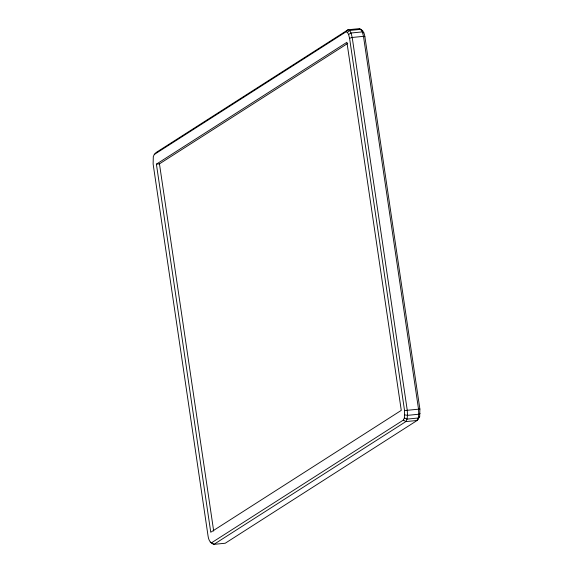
<?xml version="1.0" encoding="UTF-8"?>
<svg xmlns="http://www.w3.org/2000/svg" width="573" height="573" viewBox="0 0 573 573"><rect width="100%" height="100%" fill="white"/><g stroke="black" fill="none" stroke-linecap="round" stroke-linejoin="round"><path stroke-width="0.86" d="M210.234 542.137L211.63 542.724L403.378 420.066L404.373 417.939L404.552 410.562L349.58 38.298L348.577 34.48L347.446 32.396L346.042 31.802L154.295 154.459L153.299 156.587L153.12 163.971L208.092 536.235C208.536 539.766 210.219 543.419 213.951 544.35L225.225 543.24L417.137 420.475L419.694 416.535L419.88 409.05L364.901 36.751C364.378 33.37 362.967 29.56 359.278 28.65L348.004 29.76L156.092 152.525L154.295 154.459M419.694 416.535L418.304 417.996L417.137 420.475L405.863 421.585L213.951 544.35L211.63 542.724M346.042 31.802L348.004 29.76L349.637 30.448L360.911 29.338L362.315 31.902L363.483 36.35L418.534 409.194L418.77 414.236L418.304 417.996L407.031 419.107L404.373 417.939M347.446 32.396L349.637 30.448L351.041 33.012L352.209 37.46L407.26 410.304L407.496 415.346L407.031 419.107L405.863 421.585L403.378 420.066M156.4 164.157L346.916 42.287L401.272 410.375L210.757 532.245L156.4 164.157L159.459 163.857L347.711 43.426M417.18 419.651L418.684 418.691M420.081 413.434L418.77 414.236L407.496 415.346L404.753 414.888M348.577 34.48L351.041 33.012L362.315 31.902L363.884 32.883M349.58 38.298L352.209 37.46L363.483 36.35L364.901 36.751M419.88 409.05L404.552 410.562M361.857 30.398L362.73 30.763M359.278 28.65L361.312 30.168M159.459 163.857L213.686 531.064"/></g></svg>
